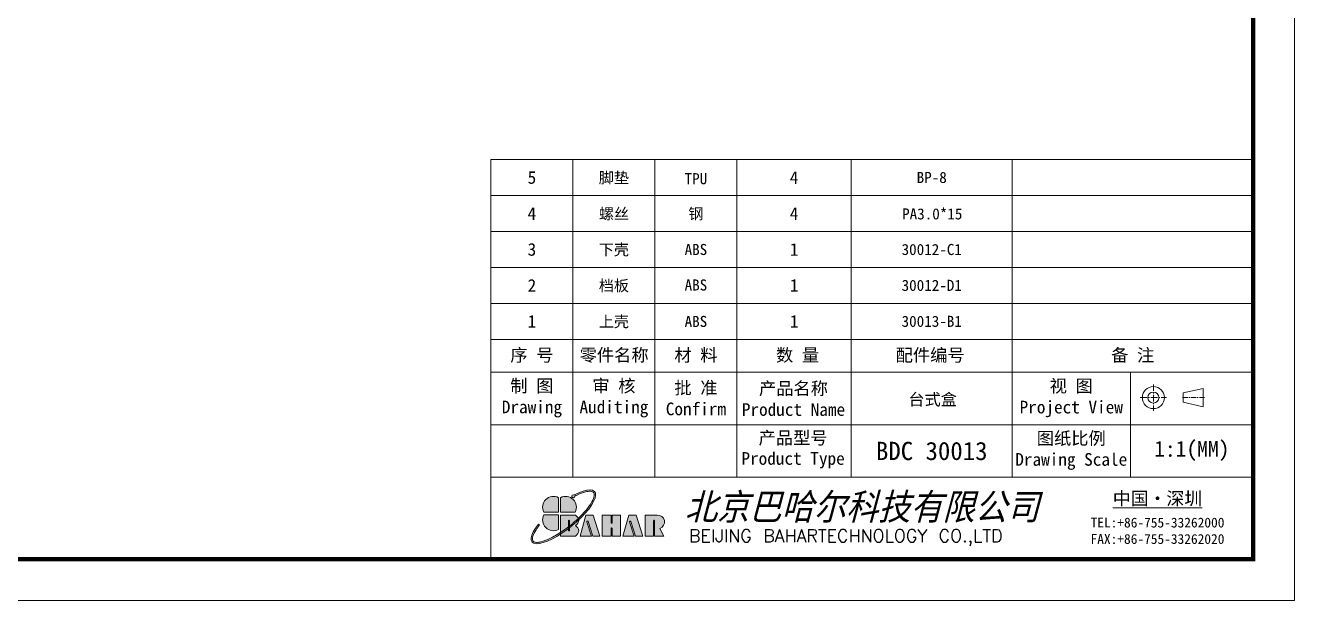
# Model space of a CAD drawing. Header units: millimetres. Extents: x 4911 to 5491, y 411 to 814.
# Drawn here: x 5184.9 to 5491.3, y 411 to 549.8 of the extents above; entities that cross this region are included whole.
import ezdxf
from ezdxf.enums import TextEntityAlignment as Align

# ---------------------------------------------------------------- set-up
doc = ezdxf.new("R2010")
doc.units = ezdxf.units.MM
doc.linetypes.add('CENTER', pattern=[50.8, 31.75, -6.35, 6.35, -6.35])
doc.layers.add('from', color=7, linetype='Continuous', lineweight=13)
doc.styles.add('FFS', font='simfang.ttf', dxfattribs={"width": 0.9, "oblique": 15})
doc.styles.get("Standard").update_dxf_attribs({"font": 'txt', "bigfont": 'gbcbig.shx'})
doc.styles.add('宋体', font='simsun.ttc')
doc.styles.add('样式 1', font='txt.shx')

msp = doc.modelspace()

# ---------------------------------------------------------------- hatches: boundary and pattern name
at = {"layer": 'from'}
h = msp.add_hatch(color=5, dxfattribs=at)
h.set_gradient(color1=(0, 0, 255), color2=(204, 204, 255), rotation=270, one_color=1, tint=0.9, name='HEMISPHERICAL')
edge = h.paths.add_edge_path()
edge.add_arc((5317.182, 436.169), 0.373, 53.71062, 1.77764)
edge.add_spline(control_points=[(5317.555, 436.181), (5317.752, 436.282), (5317.946, 436.378), (5318.894, 436.823), (5319.592, 437.079), (5320.613, 437.325), (5320.986, 437.368), (5321.509, 437.35), (5321.69, 437.313), (5321.956, 437.202), (5322.046, 437.134), (5322.113, 437.051), (5322.176, 436.971), (5322.222, 436.875), (5322.272, 436.618), (5322.275, 436.458), (5322.22, 436.08), (5322.162, 435.862), (5321.886, 435.128), (5321.563, 434.541), (5320.676, 433.268), (5320.113, 432.581), (5319.136, 431.538), (5318.789, 431.189), (5318.426, 430.842)], knot_values=[5.2944931, 5.2944931, 5.2944931, 5.2944931, 5.376277, 5.376277, 5.7027746, 5.7027746, 5.9392475, 5.9392475, 6.1160577, 6.1160577, 6.2831853, 6.2831853, 6.2831853, 6.442424, 6.442424, 6.6016628, 6.6016628, 6.7609015, 6.7609015, 7.0883681, 7.0883681, 7.4158348, 7.4158348, 7.5786031, 7.5786031, 7.5786031, 7.5786031], degree=3, periodic=0)
edge.add_ellipse((5315.972, 430.3), major_axis=(2.557, 0.11), ratio=0.6717797, start_angle=362.49244, end_angle=374.72333, ccw=False)
edge.add_ellipse((5314.802, 431.198), major_axis=(7.566, 6.057), ratio=0.3075492, start_angle=-75.30393, end_angle=56.66872)
edge = h.paths.add_edge_path()
edge.add_ellipse((5314.802, 431.198), major_axis=(7.566, 6.057), ratio=0.3075492, start_angle=-233.44549, end_angle=-108.8635)
edge.add_line((5314.118, 427.038), (5314.118, 427.427))
edge.add_spline(control_points=[(5314.118, 427.427), (5313.348, 426.924), (5312.586, 426.483), (5310.938, 425.657), (5310.083, 425.33), (5308.979, 425.071), (5308.626, 425.03), (5308.109, 425.043), (5307.923, 425.08), (5307.666, 425.186), (5307.581, 425.245), (5307.451, 425.387), (5307.404, 425.471), (5307.342, 425.691), (5307.329, 425.828), (5307.354, 426.156), (5307.392, 426.346), (5307.594, 426.993), (5307.85, 427.516), (5308.453, 428.461), (5308.734, 428.852), (5309.055, 429.256)], knot_values=[8.1602279, 8.1602279, 8.1602279, 8.1602279, 8.46118, 8.46118, 8.851592, 8.851592, 9.0751916, 9.0751916, 9.2552808, 9.2552808, 9.4047948, 9.4047948, 9.5543089, 9.5543089, 9.703823, 9.703823, 9.853337, 9.853337, 10.159988, 10.159988, 10.3575695, 10.3575695, 10.3575695, 10.3575695], degree=3, periodic=0)
edge.add_line((5309.055, 429.256), (5308.799, 429.46))
edge = h.paths.add_edge_path()
edge.add_spline(control_points=[(5316.016, 428.777), (5315.617, 428.47), (5315.213, 428.173), (5314.577, 427.731), (5314.348, 427.577), (5314.118, 427.427)], knot_values=[7.9128983, 7.9128983, 7.9128983, 7.9128983, 8.070768, 8.070768, 8.1602279, 8.1602279, 8.1602279, 8.1602279], degree=3, periodic=0)
edge.add_line((5314.118, 427.427), (5314.118, 427.038))
edge.add_ellipse((5314.802, 431.198), major_axis=(7.566, 6.057), ratio=0.3075492, start_angle=-108.8635, end_angle=-94.86485)
edge.add_line((5316.016, 428.366), (5316.016, 428.777))
edge = h.paths.add_edge_path()
edge.add_spline(control_points=[(5318.426, 430.842), (5318.058, 430.492), (5317.673, 430.143), (5316.948, 429.521), (5316.612, 429.245), (5316.271, 428.976)], knot_values=[7.5786031, 7.5786031, 7.5786031, 7.5786031, 7.7433014, 7.7433014, 7.8791585, 7.8791585, 7.8791585, 7.8791585], degree=3, periodic=0)
edge.add_line((5316.271, 428.976), (5316.271, 428.561))
edge.add_ellipse((5314.802, 431.198), major_axis=(7.566, 6.057), ratio=0.3075492, start_angle=-92.96123, end_angle=-75.30393)
edge.add_ellipse((5315.972, 430.3), major_axis=(2.557, 0.11), ratio=0.6717797, start_angle=362.49244, end_angle=374.72333)
edge = h.paths.add_edge_path()
edge.add_ellipse((5314.802, 431.198), major_axis=(7.566, 6.057), ratio=0.3075492, start_angle=-94.86485, end_angle=-92.96123)
edge.add_line((5316.271, 428.561), (5316.271, 428.976))
edge.add_spline(control_points=[(5316.271, 428.976), (5316.187, 428.909), (5316.102, 428.843), (5316.016, 428.777)], knot_values=[7.8791585, 7.8791585, 7.8791585, 7.8791585, 7.9128983, 7.9128983, 7.9128983, 7.9128983], degree=3, periodic=0)
edge.add_line((5316.016, 428.777), (5316.016, 428.366))
h = msp.add_hatch(color=256, dxfattribs=at)
h.set_gradient(color1=(204, 51, 0), color2=(255, 140, 102), one_color=1, tint=0.7, name='HEMISPHERICAL')
h.paths.add_polyline_path([(5313.613, 435.825, 0.7424509), (5310.081, 432.329), (5313.613, 432.329)])
h = msp.add_hatch(color=256, dxfattribs=at)
h.set_gradient(color1=(35, 39, 169), color2=(98, 103, 223), one_color=1, tint=0.63, name='HEMISPHERICAL')
h.paths.add_polyline_path([(5314.118, 435.825), (5314.118, 432.329), (5317.65, 432.329, 0.7424509)])
h = msp.add_hatch(color=256, dxfattribs=at)
h.set_gradient(color1=(0, 127, 63), color2=(15, 255, 135), one_color=1, tint=0.53, name='INVCURVED')
h.paths.add_polyline_path([(5313.613, 431.653), (5310.081, 431.653, 0.7424509), (5313.613, 428.158)])
h = msp.add_hatch(color=7, dxfattribs=at)
h.paths.add_polyline_path([(5337.753, 431.572), (5334.543, 431.572), (5334.543, 426.565), (5336.589, 426.565), (5336.589, 430.272, -1), (5336.844, 430.272), (5336.844, 426.565), (5339.095, 426.565), (5338.126, 428.423, 0.8094298)])
h.paths.add_polyline_path([(5332.212, 426.565), (5333.957, 426.565), (5332.353, 431.573), (5330.592, 431.573), (5329.187, 426.565), (5331.9, 426.565), (5330.807, 429.961, -1), (5331.091, 430.052)])
h.paths.add_polyline_path([(5328.615, 431.573), (5326.562, 431.573), (5326.562, 429.769, -1), (5326.307, 429.769), (5326.307, 431.573), (5324.185, 431.573), (5324.185, 426.565), (5326.307, 426.565), (5326.307, 428.383, -1), (5326.562, 428.383), (5326.562, 426.565), (5328.615, 426.565)])
h.paths.add_polyline_path([(5322.024, 431.573), (5320.262, 431.573), (5318.857, 426.565), (5321.57, 426.565), (5320.478, 429.961, -1), (5320.761, 430.052), (5321.883, 426.565), (5323.627, 426.565)])
edge = h.paths.add_edge_path()
edge.add_line((5316.271, 428.561), (5316.271, 427.928))
edge.add_arc((5316.144, 427.928), 0.127, 180, 360, ccw=False)
edge.add_line((5316.016, 427.928), (5316.016, 428.366))
edge.add_ellipse((5314.802, 431.198), major_axis=(7.566, 6.057), ratio=0.3075492, start_angle=-108.8635, end_angle=-94.86485, ccw=False)
edge.add_line((5314.118, 427.038), (5314.118, 426.565))
edge.add_line((5314.118, 426.565), (5317.755, 426.565))
edge.add_ellipse((5315.972, 427.756), major_axis=(2.557, 0.11), ratio=0.6717797, start_angle=312.54488, end_angle=406.01563)
edge.add_ellipse((5315.972, 430.3), major_axis=(2.557, 0.11), ratio=0.6717797, start_angle=310.68759, end_angle=362.49244)
edge.add_ellipse((5314.802, 431.198), major_axis=(7.566, 6.057), ratio=0.3075492, start_angle=-92.96123, end_angle=-75.30393, ccw=False)
edge = h.paths.add_edge_path()
edge.add_line((5314.118, 431.573), (5314.118, 427.427))
edge.add_spline(control_points=[(5314.118, 427.427), (5314.348, 427.577), (5314.577, 427.731), (5315.213, 428.173), (5315.617, 428.47), (5316.016, 428.777)], knot_values=[7.9128983, 7.9128983, 7.9128983, 7.9128983, 8.0023582, 8.0023582, 8.1602279, 8.1602279, 8.1602279, 8.1602279], degree=3, periodic=0)
edge.add_line((5316.016, 428.777), (5316.016, 430.229))
edge.add_arc((5316.144, 430.229), 0.127, 360, 180, ccw=False)
edge.add_line((5316.271, 430.229), (5316.271, 428.976))
edge.add_spline(control_points=[(5316.271, 428.976), (5316.612, 429.245), (5316.948, 429.521), (5317.673, 430.143), (5318.058, 430.492), (5318.426, 430.842)], knot_values=[7.5786031, 7.5786031, 7.5786031, 7.5786031, 7.7144602, 7.7144602, 7.8791585, 7.8791585, 7.8791585, 7.8791585], degree=3, periodic=0)
edge.add_ellipse((5315.972, 430.3), major_axis=(2.557, 0.11), ratio=0.6717797, start_angle=374.72333, end_angle=404.056)
edge.add_line((5317.758, 431.573), (5314.118, 431.573))

# ---------------------------------------------------------------- linework, layer by layer
for p, q in [((5481.333, 517.433), (5297.318, 517.433)), ((5297.318, 474.025), (5297.318, 517.433)), ((5317.112, 517.433), (5317.112, 474.025)), ((5336.907, 517.433), (5336.907, 474.025)), ((5356.702, 517.433), (5356.702, 474.025)), ((5384.316, 517.433), (5384.316, 474.025)), ((5423.142, 517.433), (5423.142, 474.025)), ((5481.333, 508.752), (5297.318, 508.752)), ((5481.333, 500.07), (5297.318, 500.07)), ((5481.333, 491.388), (5297.318, 491.388)), ((5481.333, 482.707), (5297.318, 482.707)), ((5297.318, 420.976), (5297.318, 474.025)), ((5481.333, 474.025), (5297.318, 474.025)), ((5317.112, 474.025), (5317.112, 440.77)), ((5336.907, 474.025), (5336.907, 440.77)), ((5356.702, 474.025), (5356.702, 440.77)), ((5384.316, 474.025), (5384.316, 440.77)), ((5423.142, 474.025), (5423.142, 440.77)), ((5481.333, 466.107), (5297.318, 466.107)), ((5451.674, 466.107), (5451.674, 440.77)), ((5469.234, 462.214), (5464.42, 461.102)), ((5464.42, 461.102), (5464.42, 458.879)), ((5469.234, 462.214), (5469.234, 457.767)), ((5469.234, 457.767), (5464.42, 458.879)), ((5481.333, 453.439), (5297.318, 453.439)), ((5481.333, 440.77), (5297.318, 440.77)), ((5313.613, 435.825), (5313.613, 432.329)), ((5314.118, 435.825), (5314.118, 432.329)), ((5313.613, 432.329), (5310.081, 432.329)), ((5314.118, 432.329), (5317.65, 432.329)), ((5309.055, 429.256), (5308.799, 429.46)), ((5313.613, 431.653), (5310.081, 431.653)), ((5313.613, 428.158), (5313.613, 431.653)), ((5314.118, 431.573), (5317.758, 431.573)), ((5314.118, 431.573), (5314.118, 426.565)), ((5316.016, 430.229), (5316.016, 427.928)), ((5316.271, 430.229), (5316.271, 427.928)), ((5320.262, 431.573), (5318.857, 426.565)), ((5320.262, 431.573), (5322.024, 431.573)), ((5321.57, 426.565), (5320.478, 429.961)), ((5321.883, 426.565), (5320.761, 430.052)), ((5323.627, 426.565), (5322.024, 431.573)), ((5326.307, 431.573), (5324.185, 431.573)), ((5324.185, 431.573), (5324.185, 426.565)), ((5326.307, 431.573), (5326.307, 429.769)), ((5326.562, 431.573), (5326.562, 429.769)), ((5328.615, 431.573), (5326.562, 431.573)), ((5328.615, 426.565), (5328.615, 431.573)), ((5330.592, 431.573), (5329.187, 426.565)), ((5330.592, 431.573), (5332.353, 431.573)), ((5331.9, 426.565), (5330.807, 429.961)), ((5332.212, 426.565), (5331.091, 430.052)), ((5333.957, 426.565), (5332.353, 431.573)), ((5334.543, 431.572), (5337.455, 431.572)), ((5334.543, 431.572), (5334.543, 426.565)), ((5336.589, 426.565), (5336.589, 430.272)), ((5336.844, 426.565), (5336.844, 430.272)), ((5314.118, 426.565), (5317.755, 426.565)), ((5318.857, 426.565), (5321.57, 426.565)), ((5321.883, 426.565), (5323.627, 426.565)), ((5324.185, 426.565), (5326.307, 426.565)), ((5326.307, 426.565), (5326.307, 428.383)), ((5326.562, 426.565), (5326.562, 428.383)), ((5326.562, 426.565), (5328.615, 426.565)), ((5329.187, 426.565), (5331.9, 426.565)), ((5332.212, 426.565), (5333.957, 426.565)), ((5334.543, 426.565), (5336.589, 426.565)), ((5336.844, 426.565), (5339.095, 426.565)), ((5339.095, 426.565), (5338.126, 428.423)), ((5481.333, 420.976), (5298.845, 420.976))]:
    msp.add_line(p, q, dxfattribs=at)
at = {"layer": 'from', "color": 1, "linetype": 'CENTER', "ltscale": 0.05}
for p, q in [((5457.246, 463.167), (5457.246, 456.814)), ((5454.069, 459.991), (5460.423, 459.991))]:
    msp.add_line(p, q, dxfattribs=at)
at = {"layer": 'from', "color": 1, "linetype": 'CENTER', "ltscale": 0.04}
msp.add_line((5469.605, 459.991), (5464.049, 459.991), dxfattribs=at)
at = {"layer": 'from'}
msp.add_lwpolyline([(4911.271, 410.979), (5491.33, 410.979), (5491.33, 814.068), (4911.271, 814.068)], close=True, dxfattribs=at)
at = {"layer": 'from', "const_width": 1}
msp.add_lwpolyline([(4921.268, 420.976), (4921.268, 804.071), (5481.333, 804.071), (5481.333, 420.976), (4921.268, 420.976)], dxfattribs=at)
at = {"layer": 'from'}
for radius in [2.668, 1.334]:
    msp.add_circle((5457.246, 459.991), radius, dxfattribs=at)
for centre, radius, start, end in [((5312.375, 433.543), 2.595, 61.52283, 207.89112), ((5315.356, 433.543), 2.595, 332.10888, 118.47717), ((5317.182, 436.169), 0.373, 53.71062, 1.77764), ((5312.375, 430.439), 2.595, 152.10888, 298.47717), ((5316.144, 430.229), 0.127, 0, 180), ((5320.619, 430.007), 0.149, 17.82851, 197.82851), ((5326.435, 429.769), 0.127, 180, 0), ((5330.949, 430.007), 0.149, 17.82851, 197.82851), ((5336.716, 430.272), 0.127, 0, 180), ((5337.604, 429.958), 1.621, 288.77334, 95.2757), ((5316.144, 427.928), 0.127, 180, 0), ((5326.435, 428.383), 0.127, 0, 180)]:
    msp.add_arc(centre, radius, start, end, dxfattribs=at)
at = {"layer": 'from', "extrusion": (0, 0, -1)}
msp.add_ellipse((5314.802, 431.198), major_axis=(7.566, 6.057), ratio=0.3075492, start_param=5.2941295, end_param=10.3575777, dxfattribs=at)
at = {"layer": 'from'}
for centre, start_param, end_param in [((5315.972, 430.3), 5.4225213, 7.0521076), ((5315.972, 427.756), 5.4549372, 7.0863095)]:
    msp.add_ellipse(centre, major_axis=(2.557, 0.11), ratio=0.6717797, start_param=start_param, end_param=end_param, dxfattribs=at)
msp.add_open_spline([(5317.555, 436.181), (5317.752, 436.282), (5317.946, 436.378), (5318.894, 436.823), (5319.592, 437.079), (5320.613, 437.325), (5320.986, 437.368), (5321.509, 437.35), (5321.69, 437.313), (5321.956, 437.202), (5322.046, 437.134), (5322.113, 437.051), (5322.176, 436.971), (5322.222, 436.875), (5322.272, 436.618), (5322.275, 436.458), (5322.22, 436.08), (5322.162, 435.862), (5321.886, 435.128), (5321.563, 434.541), (5320.676, 433.268), (5320.113, 432.581), (5318.808, 431.187), (5318.066, 430.48), (5316.486, 429.124), (5315.648, 428.476), (5313.805, 427.194), (5312.799, 426.59), (5310.938, 425.657), (5310.083, 425.33), (5308.979, 425.071), (5308.626, 425.03), (5308.109, 425.043), (5307.923, 425.08), (5307.666, 425.186), (5307.581, 425.245), (5307.451, 425.387), (5307.404, 425.471), (5307.342, 425.691), (5307.329, 425.828), (5307.354, 426.156), (5307.392, 426.346), (5307.594, 426.993), (5307.85, 427.516), (5308.453, 428.461), (5308.734, 428.852), (5309.055, 429.256)], degree=3, knots=[5.2944931, 5.2944931, 5.2944931, 5.2944931, 5.376277, 5.376277, 5.7027746, 5.7027746, 5.9392475, 5.9392475, 6.1160577, 6.1160577, 6.2831853, 6.2831853, 6.2831853, 6.442424, 6.442424, 6.6016628, 6.6016628, 6.7609015, 6.7609015, 7.0883681, 7.0883681, 7.4158348, 7.4158348, 7.7433014, 7.7433014, 8.070768, 8.070768, 8.46118, 8.46118, 8.851592, 8.851592, 9.0751916, 9.0751916, 9.2552808, 9.2552808, 9.4047948, 9.4047948, 9.5543089, 9.5543089, 9.703823, 9.703823, 9.853337, 9.853337, 10.159988, 10.159988, 10.3575695, 10.3575695, 10.3575695, 10.3575695], dxfattribs=at)

# ---------------------------------------------------------------- texts
at = {"color": 6, "style": '宋体'}
msp.add_text('BDC 30013', height=4.4, dxfattribs=at).set_placement((5403.729, 447.105), align=Align.MIDDLE)
at = {"layer": 'from', "style": '宋体'}
for s, height, p in [('脚垫', 2.6729, (5327.01, 513.092)), ('5', 3.055, (5307.215, 513.092)), ('TPU', 2.6729, (5346.804, 512.798)), ('4', 3.055, (5370.509, 513.092)), ('BP-8', 2.6729, (5403.729, 513.092)), ('4', 3.055, (5307.215, 504.411)), ('螺丝', 2.6729, (5327.01, 504.411)), ('钢', 2.673, (5346.804, 504.411)), ('4', 3.055, (5370.509, 504.411)), ('PA3.0*15', 2.6729, (5403.854, 504.411)), ('3', 3.055, (5307.215, 495.729)), ('下壳', 2.6729, (5327.01, 495.729)), ('ABS', 2.6729, (5346.804, 495.729)), ('1', 3.055, (5370.509, 495.729)), ('30012-C1', 2.6729, (5403.729, 495.729)), ('2', 3.055, (5307.215, 487.048)), ('档板', 2.6729, (5327.01, 487.048)), ('ABS', 2.6729, (5346.804, 487.162)), ('1', 3.055, (5370.509, 487.048)), ('30012-D1', 2.6729, (5403.729, 487.048)), ('1', 3.055, (5307.215, 478.366)), ('上壳', 2.6729, (5327.01, 478.366)), ('ABS', 2.6729, (5346.804, 478.366)), ('1', 3.055, (5370.509, 478.366)), ('30013-B1', 2.6729, (5403.729, 478.366))]:
    msp.add_text(s, height=height, dxfattribs=at).set_placement(p, align=Align.MIDDLE)
at = {"layer": 'from', "attachment_point": 5, "style": '宋体'}
for s, insert, char_height in [('序 号', (5307.215, 470.066), 3.0547), ('{\\fSimSun|b0|i0|c134|p2;零件名称}', (5327.057, 470.066), 3.05473), ('材 料', (5346.804, 470.066), 3.0547), ('数 量', (5371.343, 470.066), 3.0547), ('{\\fSimSun|b0|i0|c134|p2;配件编号}', (5403.347, 470.066), 3.05473), ('备 注', (5452.238, 470.066), 3.0547), ('制 图\\PDrawing', (5307.215, 459.773), 3.0547), ('审 核\\PAuditing', (5327.01, 459.773), 3.0547), ('批 准\\PConfirm', (5346.804, 459.773), 3.0547), ('产品名称\\PProduct Name', (5370.352, 459.621), 3.05473), ('视 图\\PProject View', (5437.408, 459.773), 3.05473), ('图纸比例\\PDrawing Scale', (5437.408, 447.105), 3.05473), ('1:1(MM)', (5466.504, 447.105), 3.8184)]:
    msp.add_mtext(s, dxfattribs=dict(at, insert=insert, char_height=char_height))
at = {"layer": 'from', "color": 6, "insert": (5403.952, 459.385), "char_height": 2.8512, "attachment_point": 5, "style": '宋体'}
msp.add_mtext('{\\C7;台式盒}', dxfattribs=at)
at = {"layer": 'from', "insert": (5370.261, 447.329), "char_height": 3.05473, "attachment_point": 5, "line_spacing_factor": 0.975, "style": '宋体'}
msp.add_mtext('产品型号\\PProduct Type', dxfattribs=at)
at = {"layer": 'from', "color": 3, "insert": (5386.916, 433.288), "char_height": 6.33429, "attachment_point": 5, "style": 'FFS'}
msp.add_mtext('{\\fSimSun|b0|i0|c134|p2;\\C7;北京巴哈尔科技有限公司}', dxfattribs=at)
at = {"layer": 'from', "attachment_point": 5}
for s, insert, char_height in [('{\\fSimSun|b0|i0|c134|p2;\\L中国\\fSimSun|b0|i0|c134|p0;·深圳}', (5458.228, 435.455), 3.16715), ('{\\fSimSun|b0|i0|c134|p2;TEL:+86-755-33262000\\PFAX:+86-755-33262020}', (5458.228, 427.818), 2.37536)]:
    msp.add_mtext(s, dxfattribs=dict(at, insert=insert, char_height=char_height))
at = {"layer": 'from', "insert": (5345.12, 428.179), "char_height": 3.08, "width": 180.73919, "attachment_point": 1, "style": '样式 1'}
msp.add_mtext('BEIJING BAHARTECHNOLOGY CO.,LTD', dxfattribs=at)

doc.saveas('drawing.dxf')
